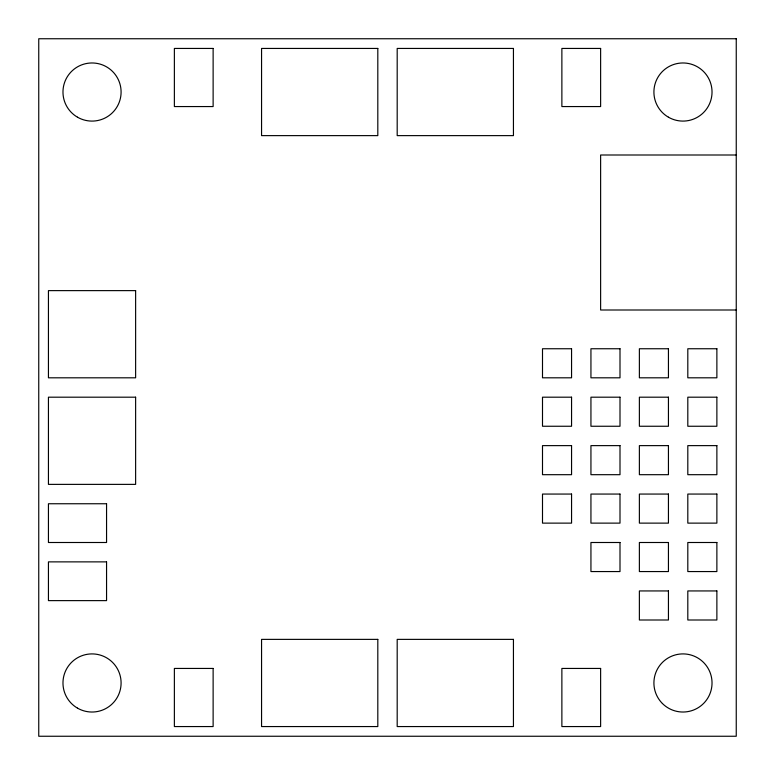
<?xml version="1.0" encoding="UTF-8"?>
<svg xmlns="http://www.w3.org/2000/svg" width="775" height="775" viewBox="0 0 775 775"><rect width="100%" height="100%" fill="white"/><g stroke="black" fill="none" stroke-linecap="round" stroke-linejoin="round"><path stroke-width="1.16" d="M736.25 155L600.625 155L600.625 310L736.25 310M736.25 38.75L38.75 38.75L38.75 736.25L736.25 736.25L736.25 38.75M213.125 48.438L174.375 48.438L174.375 106.562L213.125 106.562L213.125 48.438M377.812 48.438L261.562 48.438L261.562 135.625L377.812 135.625L377.812 48.438M513.438 48.438L397.188 48.438L397.188 135.625L513.438 135.625L513.438 48.438M600.625 48.438L561.875 48.438L561.875 106.562L600.625 106.562L600.625 48.438M135.625 290.625L48.438 290.625L48.438 377.812L135.625 377.812L135.625 290.625M571.562 348.75L542.5 348.75L542.5 377.812L571.562 377.812L571.562 348.75M620 348.75L590.938 348.75L590.938 377.812L620 377.812L620 348.75M668.438 348.75L639.375 348.75L639.375 377.812L668.438 377.812L668.438 348.75M716.875 348.75L687.812 348.75L687.812 377.812L716.875 377.812L716.875 348.75M135.625 397.188L48.438 397.188L48.438 484.375L135.625 484.375L135.625 397.188M571.562 397.188L542.5 397.188L542.5 426.25L571.562 426.25L571.562 397.188M620 397.188L590.938 397.188L590.938 426.25L620 426.25L620 397.188M668.438 397.188L639.375 397.188L639.375 426.25L668.438 426.25L668.438 397.188M716.875 397.188L687.812 397.188L687.812 426.25L716.875 426.25L716.875 397.188M571.562 445.625L542.5 445.625L542.5 474.688L571.562 474.688L571.562 445.625M620 445.625L590.938 445.625L590.938 474.688L620 474.688L620 445.625M668.438 445.625L639.375 445.625L639.375 474.688L668.438 474.688L668.438 445.625M716.875 445.625L687.812 445.625L687.812 474.688L716.875 474.688L716.875 445.625M571.562 494.062L542.5 494.062L542.5 523.125L571.562 523.125L571.562 494.062M620 494.062L590.938 494.062L590.938 523.125L620 523.125L620 494.062M668.438 494.062L639.375 494.062L639.375 523.125L668.438 523.125L668.438 494.062M716.875 494.062L687.812 494.062L687.812 523.125L716.875 523.125L716.875 494.062M106.562 503.75L48.438 503.75L48.438 542.5L106.562 542.5L106.562 503.75M620 542.5L590.938 542.5L590.938 571.562L620 571.562L620 542.5M668.438 542.5L639.375 542.5L639.375 571.562L668.438 571.562L668.438 542.5M716.875 542.5L687.812 542.5L687.812 571.562L716.875 571.562L716.875 542.5M106.562 561.875L48.438 561.875L48.438 600.625L106.562 600.625L106.562 561.875M668.438 590.938L639.375 590.938L639.375 620L668.438 620L668.438 590.938M716.875 590.938L687.812 590.938L687.812 620L716.875 620L716.875 590.938M377.812 639.375L261.562 639.375L261.562 726.562L377.812 726.562L377.812 639.375M513.438 639.375L397.188 639.375L397.188 726.562L513.438 726.562L513.438 639.375M213.125 668.438L174.375 668.438L174.375 726.562L213.125 726.562L213.125 668.438M600.625 668.438L561.875 668.438L561.875 726.562L600.625 726.562L600.625 668.438M77.5 117.199A29.062 29.062 0 0 0 121.094 92.031A29.062 29.062 0 0 0 77.5 66.863A29.062 29.062 0 0 0 77.5 117.199M668.438 117.199A29.062 29.062 0 0 0 712.031 92.031A29.062 29.062 0 0 0 668.438 66.863A29.062 29.062 0 0 0 668.438 117.199M662.422 703.516A29.062 29.062 0 0 0 711.043 690.486A29.062 29.062 0 0 0 675.451 654.894A29.062 29.062 0 0 0 662.422 703.516M77.5 708.137A29.062 29.062 0 0 0 121.094 682.969A29.062 29.062 0 0 0 77.5 657.801A29.062 29.062 0 0 0 77.5 708.137"/></g></svg>
